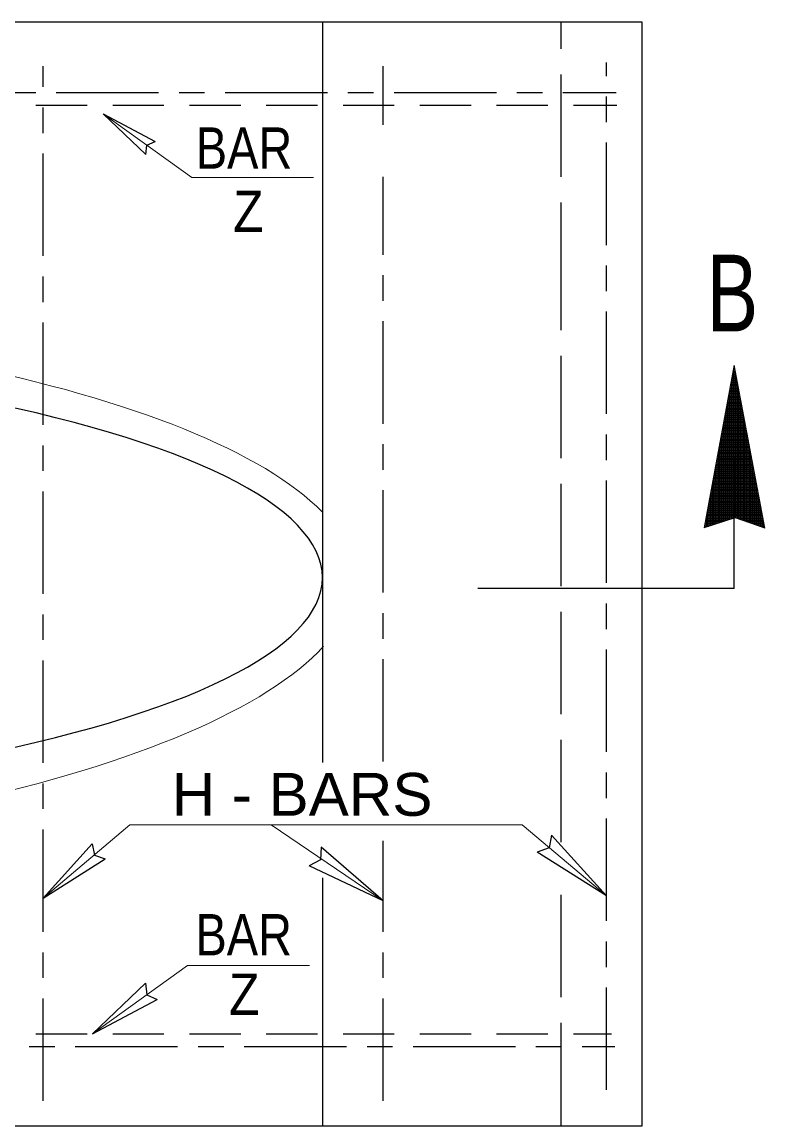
# Model space of a CAD drawing. Extents: x -1291 to -38, y -357 to 186.
# Drawn here: x -1157.64 to -1135.88, y -292.79 to -260.46 of the extents above; entities that cross this region are included whole.
import ezdxf

# ---------------------------------------------------------------- set-up
doc = ezdxf.new("R2010")
doc.units = 0
doc.header["$LTSCALE"] = 0.5
for name, pattern in [('LONG_DASH_SHORT_DASH', [9.9, 6, -1.2, 1.5, -1.2]), ('LONG_DASHED', [7.5, 6, -1.5]), ('MEDIUM_DASHED', [4.5, 3, -1.5])]:
    doc.linetypes.add(name, pattern=pattern)
for name, color, linetype, lineweight in [('1', 7, 'Continuous', 25), ('15', 7, 'Continuous', 13), ('4', 7, 'Continuous', 13)]:
    doc.layers.add(name, color=color, linetype=linetype, lineweight=lineweight)

msp = doc.modelspace()

# ---------------------------------------------------------------- linework, layer by layer
at = {"layer": '1'}
for p, q in [((-1139.469, -260.4591), (-1232.4707, -260.4591)), ((-1148.8323, -272.2218), (-1148.8323, -260.4591)), ((-1139.469, -292.7933), (-1139.469, -260.4591)), ((-1155.2636, -263.1494), (-1154.0176, -264.3339)), ((-1155.2636, -263.1494), (-1153.7442, -263.9539)), ((-1148.8323, -282.1507), (-1148.8323, -271.7906)), ((-1136.7772, -277.0531), (-1136.7772, -273.1821)), ((-1136.7772, -277.0531), (-1144.2865, -277.0531)), ((-1157.0291, -286.121), (-1155.5892, -284.5261)), ((-1140.5175, -286.0562), (-1142.1267, -284.2727)), ((-1147.0592, -286.1993), (-1148.8742, -284.6252)), ((-1140.5175, -286.0562), (-1142.5486, -284.7728)), ((-1157.0291, -286.121), (-1155.2124, -284.9735)), ((-1147.0592, -286.1993), (-1149.2318, -285.1735)), ((-1148.8323, -292.7933), (-1148.8323, -285.5275)), ((-1155.5822, -290.0966), (-1154.0248, -288.6161)), ((-1155.5822, -290.0966), (-1153.6833, -289.091)), ((-1232.4707, -292.7933), (-1139.469, -292.7933)), ((-1149.6147, -292.7933), (-1149.2608, -292.7933))]:
    msp.add_line(p, q, dxfattribs=at)
at = {"layer": '1', "linetype": 'LONG_DASHED'}
for p, q in [((-1141.8473, -264.9942), (-1141.8473, -260.4591)), ((-1141.8473, -268.7123), (-1141.8473, -265.7432)), ((-1141.8473, -284.4808), (-1141.8473, -268.4067)), ((-1141.8473, -292.7725), (-1141.8473, -285.2859))]:
    msp.add_line(p, q, dxfattribs=at)
at = {"layer": '1', "linetype": 'LONG_DASH_SHORT_DASH'}
for p, q in [((-1157.0291, -292.059), (-1157.0291, -261.7527)), ((-1147.0592, -263.4642), (-1147.0592, -261.7527)), ((-1140.5175, -291.7393), (-1140.5175, -261.646)), ((-1176.4434, -262.5191), (-1140.2328, -262.5191)), ((-1147.0592, -282.1228), (-1147.0592, -264.9942)), ((-1147.0592, -292.059), (-1147.0592, -284.4391)), ((-1230.3345, -290.4697), (-1140.2731, -290.4697))]:
    msp.add_line(p, q, dxfattribs=at)
at = {"layer": '1', "linetype": 'MEDIUM_DASHED'}
for p, q in [((-1157.2372, -262.8942), (-1140.2139, -262.8942)), ((-1157.2372, -290.0966), (-1140.3729, -290.0966))]:
    msp.add_line(p, q, dxfattribs=at)
at = {"layer": '1', "lineweight": 13}
for p, q in [((-1157.0291, -286.121), (-1154.4849, -283.9785)), ((-1154.4849, -283.9785), (-1142.9846, -283.9785)), ((-1147.0592, -286.1993), (-1150.3472, -283.9785)), ((-1140.5175, -286.0562), (-1142.9846, -283.9785))]:
    msp.add_line(p, q, dxfattribs=at)
at = {"layer": '1'}
for points in [[(-1154.0176, -264.3339), (-1153.9865, -264.0649), (-1153.7442, -263.9539)], [(-1155.5892, -284.5261), (-1155.5248, -284.8582), (-1155.2124, -284.9735)], [(-1142.1267, -284.2727), (-1142.1985, -284.6437), (-1142.5486, -284.7728)], [(-1148.8742, -284.6252), (-1148.9002, -285.0024), (-1149.2318, -285.1735)], [(-1154.0248, -288.6161), (-1153.986, -288.9522), (-1153.6833, -289.091)]]:
    msp.add_lwpolyline(points, dxfattribs=at)
at = {"layer": '1', "lineweight": 13}
for centre, major_axis, start_param, end_param in [((-1176.0812, -276.8919), (28.2233, 0), 0.2665014, 0.9473612), ((-1176.1311, -277.1994), (28.219, 0.4926), 5.3335976, 6.0251987)]:
    msp.add_ellipse(centre, major_axis=major_axis, ratio=0.280441, start_param=start_param, end_param=end_param, dxfattribs=at)
at = {"layer": '1'}
msp.add_ellipse((-1176.9331, -276.7309), major_axis=(-28.0918, 0), ratio=0.240782, start_param=2.2334581, end_param=4.0497272, dxfattribs=at)
at = {"layer": '15'}
for p, q in [((-1136.8014, -270.6208), (-1136.761, -270.6208)), ((-1136.7952, -270.5858), (-1136.7675, -270.5858)), ((-1136.7887, -270.5511), (-1136.7739, -270.5511)), ((-1136.7866, -274.9898), (-1136.7866, -270.5414)), ((-1136.7821, -270.5158), (-1136.7815, -270.5158)), ((-1136.8585, -270.9354), (-1136.7012, -270.9354)), ((-1136.8568, -275.0132), (-1136.8568, -270.9236)), ((-1136.8528, -270.9002), (-1136.7075, -270.9002)), ((-1136.846, -270.8653), (-1136.7147, -270.8653)), ((-1136.8396, -270.8302), (-1136.7217, -270.8302)), ((-1136.8333, -270.7955), (-1136.7274, -270.7955)), ((-1136.827, -270.7607), (-1136.7342, -270.7607)), ((-1136.8214, -275.0015), (-1136.8214, -270.7321)), ((-1136.8208, -270.7255), (-1136.741, -270.7255)), ((-1136.8148, -270.6911), (-1136.7471, -270.6911)), ((-1136.8073, -270.656), (-1136.7546, -270.656)), ((-1136.7518, -274.9788), (-1136.7518, -270.6669)), ((-1136.7166, -274.9916), (-1136.7166, -270.8511)), ((-1136.916, -271.2495), (-1136.6418, -271.2495)), ((-1136.9098, -271.2142), (-1136.6483, -271.2142)), ((-1136.9035, -271.1794), (-1136.6552, -271.1794)), ((-1136.8971, -271.1449), (-1136.6617, -271.1449)), ((-1136.8914, -275.0242), (-1136.8914, -271.1145)), ((-1136.8908, -271.1094), (-1136.6678, -271.1094)), ((-1136.8845, -271.0747), (-1136.6746, -271.0747)), ((-1136.8781, -271.0397), (-1136.6813, -271.0397)), ((-1136.8721, -271.0051), (-1136.6878, -271.0051)), ((-1136.865, -270.9697), (-1136.6947, -270.9697)), ((-1136.682, -275.0032), (-1136.682, -271.0357)), ((-1136.6468, -275.0152), (-1136.6468, -271.2197)), ((-1136.9808, -271.5985), (-1136.5754, -271.5985)), ((-1136.9742, -271.5641), (-1136.582, -271.5641)), ((-1136.9673, -271.5289), (-1136.5881, -271.5289)), ((-1136.9613, -271.4943), (-1136.5951, -271.4943)), ((-1136.9613, -275.0476), (-1136.9613, -271.4953)), ((-1136.955, -271.4588), (-1136.6014, -271.4588)), ((-1136.9485, -271.4245), (-1136.6089, -271.4245)), ((-1136.942, -271.3893), (-1136.6152, -271.3893)), ((-1136.9358, -271.3535), (-1136.6214, -271.3535)), ((-1136.9288, -271.3197), (-1136.6287, -271.3197)), ((-1136.9262, -275.0359), (-1136.9262, -271.3048)), ((-1136.9233, -271.2841), (-1136.635, -271.2841)), ((-1136.6118, -275.0268), (-1136.6118, -271.4034)), ((-1136.5773, -275.0387), (-1136.5773, -271.5872)), ((-1137.0386, -271.9127), (-1136.5156, -271.9127)), ((-1137.0321, -271.8777), (-1136.5218, -271.8777)), ((-1137.0313, -275.0706), (-1137.0313, -271.8773)), ((-1137.0257, -271.8431), (-1136.5285, -271.8431)), ((-1137.0186, -271.8088), (-1136.5352, -271.8088)), ((-1137.0132, -271.7736), (-1136.542, -271.7736)), ((-1137.0058, -271.7387), (-1136.5492, -271.7387)), ((-1136.9994, -271.7039), (-1136.5552, -271.7039)), ((-1136.9967, -275.0594), (-1136.9967, -271.6858)), ((-1136.9933, -271.6683), (-1136.5625, -271.6683)), ((-1136.9869, -271.6332), (-1136.5683, -271.6332)), ((-1136.542, -275.0516), (-1136.542, -271.7714)), ((-1137.0957, -272.2274), (-1136.4566, -272.2274)), ((-1137.0892, -272.1926), (-1136.4621, -272.1926)), ((-1137.0829, -272.1571), (-1136.4695, -272.1571)), ((-1137.0763, -272.1223), (-1136.4756, -272.1223)), ((-1137.0702, -272.0871), (-1136.4828, -272.0871)), ((-1137.0662, -275.0822), (-1137.0662, -272.0676)), ((-1137.0635, -272.0526), (-1136.4893, -272.0526)), ((-1137.0571, -272.0177), (-1136.4955, -272.0177)), ((-1137.0511, -271.9827), (-1136.5027, -271.9827)), ((-1137.0448, -271.9482), (-1136.508, -271.9482)), ((-1136.5075, -275.0632), (-1136.5075, -271.9554)), ((-1136.472, -275.0757), (-1136.472, -272.1394)), ((-1137.1601, -272.577), (-1136.3898, -272.577)), ((-1137.1533, -272.542), (-1136.3957, -272.542)), ((-1137.1471, -272.5072), (-1136.4032, -272.5072)), ((-1137.1411, -272.4717), (-1136.4095, -272.4717)), ((-1137.1358, -275.1049), (-1137.1358, -272.4491)), ((-1137.1343, -272.4368), (-1136.4164, -272.4368)), ((-1137.1275, -272.402), (-1136.423, -272.402)), ((-1137.1217, -272.3667), (-1136.4293, -272.3667)), ((-1137.1147, -272.3321), (-1136.4366, -272.3321)), ((-1137.1082, -272.2972), (-1136.4428, -272.2972)), ((-1137.1022, -272.2623), (-1136.4492, -272.2623)), ((-1137.1009, -275.0933), (-1137.1009, -272.2583)), ((-1136.4376, -275.0868), (-1136.4376, -272.3232)), ((-1136.4022, -275.1005), (-1136.4022, -272.5078)), ((-1137.2169, -272.8906), (-1136.3299, -272.8906)), ((-1137.2108, -272.8558), (-1136.3366, -272.8558)), ((-1137.2057, -275.1287), (-1137.2057, -272.8303)), ((-1137.2047, -272.8206), (-1136.3431, -272.8206)), ((-1137.1979, -272.7862), (-1136.3503, -272.7862)), ((-1137.1917, -272.7514), (-1136.3564, -272.7514)), ((-1137.1852, -272.7164), (-1136.363, -272.7164)), ((-1137.1783, -272.6816), (-1136.3697, -272.6816)), ((-1137.1722, -272.6464), (-1136.3766, -272.6464)), ((-1137.1709, -275.1167), (-1137.1709, -272.6405)), ((-1137.1658, -272.6116), (-1136.3832, -272.6116)), ((-1136.3672, -275.112), (-1136.3672, -272.6923)), ((-1136.3323, -275.1237), (-1136.3323, -272.8762)), ((-1137.2757, -275.1513), (-1137.2757, -273.2123)), ((-1137.2744, -273.2051), (-1136.2701, -273.2051)), ((-1137.2686, -273.1704), (-1136.2773, -273.1704)), ((-1137.2619, -273.1354), (-1136.2834, -273.1354)), ((-1137.2557, -273.1003), (-1136.2903, -273.1003)), ((-1137.2492, -273.0654), (-1136.297, -273.0654)), ((-1137.2427, -273.0308), (-1136.3032, -273.0308)), ((-1137.2408, -275.1395), (-1137.2408, -273.0218)), ((-1137.2359, -272.9958), (-1136.3101, -272.9958)), ((-1137.2305, -272.961), (-1136.3172, -272.961)), ((-1137.2232, -272.9256), (-1136.3234, -272.9256)), ((-1136.2972, -275.1351), (-1136.2972, -273.0608)), ((-1137.3323, -273.5201), (-1136.2109, -273.5201)), ((-1137.3258, -273.4848), (-1136.2176, -273.4848)), ((-1137.3201, -273.4497), (-1136.2234, -273.4497)), ((-1137.3132, -273.415), (-1136.2306, -273.415)), ((-1137.3107, -275.1624), (-1137.3107, -273.4021)), ((-1137.3066, -273.3798), (-1136.2374, -273.3798)), ((-1137.3007, -273.345), (-1136.2442, -273.345)), ((-1137.2938, -273.3104), (-1136.2503, -273.3104)), ((-1137.2872, -273.2752), (-1136.257, -273.2752)), ((-1137.2812, -273.2404), (-1136.2637, -273.2404)), ((-1136.2626, -275.1476), (-1136.2626, -273.2442)), ((-1136.2276, -275.1597), (-1136.2276, -273.4278)), ((-1137.3959, -273.8688), (-1136.1444, -273.8688)), ((-1137.3897, -273.8336), (-1136.1512, -273.8336)), ((-1137.3832, -273.7991), (-1136.158, -273.7991)), ((-1137.3803, -275.1865), (-1137.3803, -273.7845)), ((-1137.3774, -273.7645), (-1136.1643, -273.7645)), ((-1137.3702, -273.7294), (-1136.1708, -273.7294)), ((-1137.3642, -273.6947), (-1136.1778, -273.6947)), ((-1137.358, -273.6598), (-1136.1843, -273.6598)), ((-1137.3509, -273.6245), (-1136.1902, -273.6245)), ((-1137.3452, -275.1745), (-1137.3452, -273.5938)), ((-1137.3447, -273.5894), (-1136.1976, -273.5894)), ((-1137.3387, -273.5546), (-1136.2043, -273.5546)), ((-1136.193, -275.172), (-1136.193, -273.6124)), ((-1136.158, -275.1841), (-1136.158, -273.7966)), ((-1137.4533, -274.1835), (-1136.0852, -274.1835)), ((-1137.4505, -275.2092), (-1137.4505, -274.1656)), ((-1137.4476, -274.1485), (-1136.0915, -274.1485)), ((-1137.4413, -274.1137), (-1136.0983, -274.1137)), ((-1137.4341, -274.0783), (-1136.1042, -274.0783)), ((-1137.4286, -274.0441), (-1136.1116, -274.0441)), ((-1137.4217, -274.0084), (-1136.118, -274.0084)), ((-1137.4153, -273.9731), (-1136.1249, -273.9731)), ((-1137.4153, -275.1974), (-1137.4153, -273.9752)), ((-1137.4092, -273.9387), (-1136.1311, -273.9387)), ((-1137.4027, -273.9037), (-1136.1382, -273.9037)), ((-1136.1234, -275.1956), (-1136.1234, -273.9808)), ((-1136.0882, -275.2092), (-1136.0882, -274.1654)), ((-1137.5111, -274.4979), (-1136.0253, -274.4979)), ((-1137.5049, -274.4622), (-1136.0323, -274.4622)), ((-1137.4987, -274.4279), (-1136.0388, -274.4279)), ((-1137.4924, -274.3927), (-1136.0455, -274.3927)), ((-1137.4859, -274.3579), (-1136.0517, -274.3579)), ((-1137.4852, -275.2201), (-1137.4852, -274.3562)), ((-1137.4795, -274.3231), (-1136.0582, -274.3231)), ((-1137.473, -274.2883), (-1136.0655, -274.2883)), ((-1137.467, -274.2536), (-1136.0715, -274.2536)), ((-1137.4598, -274.2181), (-1136.0782, -274.2181)), ((-1136.0537, -275.2201), (-1136.0537, -274.3487)), ((-1137.5697, -274.8119), (-1135.9657, -274.8119)), ((-1137.562, -274.7772), (-1135.9723, -274.7772)), ((-1137.5563, -274.7422), (-1135.9786, -274.7422)), ((-1137.5548, -275.2438), (-1137.5548, -274.7383)), ((-1137.5503, -274.7074), (-1135.9854, -274.7074)), ((-1137.5431, -274.6726), (-1135.9919, -274.6726)), ((-1137.5367, -274.6375), (-1135.9982, -274.6375)), ((-1137.5313, -274.6028), (-1136.0055, -274.6028)), ((-1137.5241, -274.5677), (-1136.0117, -274.5677)), ((-1137.5203, -275.2324), (-1137.5203, -274.5469)), ((-1137.518, -274.5333), (-1136.0182, -274.5333)), ((-1136.0182, -275.2324), (-1136.0182, -274.5333)), ((-1135.9837, -275.2443), (-1135.9837, -274.7176)), ((-1137.6328, -275.1613), (-1137.3066, -275.1613)), ((-1137.627, -275.1264), (-1137.1997, -275.1264)), ((-1137.6247, -275.267), (-1137.6247, -275.1195)), ((-1137.6201, -275.0913), (-1137.0946, -275.0913)), ((-1137.6139, -275.0567), (-1136.9885, -275.0567)), ((-1137.6072, -275.0217), (-1136.8832, -275.0217)), ((-1137.6009, -274.9863), (-1136.7772, -274.9863)), ((-1137.5949, -274.9518), (-1135.9392, -274.9518)), ((-1137.5897, -275.2552), (-1137.5897, -274.9282)), ((-1137.5884, -274.9169), (-1135.9455, -274.9169)), ((-1137.5813, -274.8818), (-1135.9524, -274.8818)), ((-1137.5757, -274.8467), (-1135.9588, -274.8467)), ((-1136.7297, -274.9863), (-1135.9323, -274.9863)), ((-1136.6287, -275.0217), (-1135.9255, -275.0217)), ((-1136.5274, -275.0567), (-1135.9194, -275.0567)), ((-1136.4266, -275.0913), (-1135.9121, -275.0913)), ((-1136.3257, -275.1264), (-1135.9057, -275.1264)), ((-1136.2247, -275.1613), (-1135.8994, -275.1613)), ((-1135.9482, -275.2562), (-1135.9482, -274.9013)), ((-1135.9137, -275.2685), (-1135.9137, -275.0847)), ((-1137.6517, -275.2657), (-1137.6226, -275.2657)), ((-1137.6455, -275.2309), (-1137.5177, -275.2309)), ((-1137.6398, -275.1964), (-1137.4115, -275.1964)), ((-1136.1234, -275.1964), (-1135.8923, -275.1964)), ((-1136.0217, -275.2309), (-1135.8861, -275.2309)), ((-1135.9209, -275.2657), (-1135.8793, -275.2657)), ((-1135.8786, -275.2803), (-1135.8786, -275.2689))]:
    msp.add_line(p, q, dxfattribs=at)
msp.add_lwpolyline([(-1135.8761, -275.2816), (-1136.7819, -270.5118), (-1137.6547, -275.277), (-1136.7525, -274.978)], close=True, dxfattribs=at)
at = {"layer": '4'}
for points in [[(-1155.2645, -263.1498), (-1152.6713, -265.0149), (-1149.0999, -265.0149)], [(-1155.5822, -290.0966), (-1152.7922, -288.0898), (-1149.2208, -288.0898)]]:
    msp.add_lwpolyline(points, dxfattribs=at)

# ---------------------------------------------------------------- texts
at = {"layer": '1'}
for s, height, width, p in [('BAR', 1.21, 0.85, (-1152.5526, -264.7536)), ('Z', 1.21, 0.9, (-1151.4576, -266.6082)), ('B', 2.25, 0.75, (-1137.5793, -269.5217)), ('H - BARS', 1.256, 1.05, (-1153.2606, -283.7088)), ('BAR', 1.21, 0.85, (-1152.5619, -287.7971)), ('Z', 1.21, 0.9, (-1151.5785, -289.5403))]:
    msp.add_text(s, height=height, dxfattribs=dict(at, width=width)).set_placement(p)

doc.saveas('drawing.dxf')
